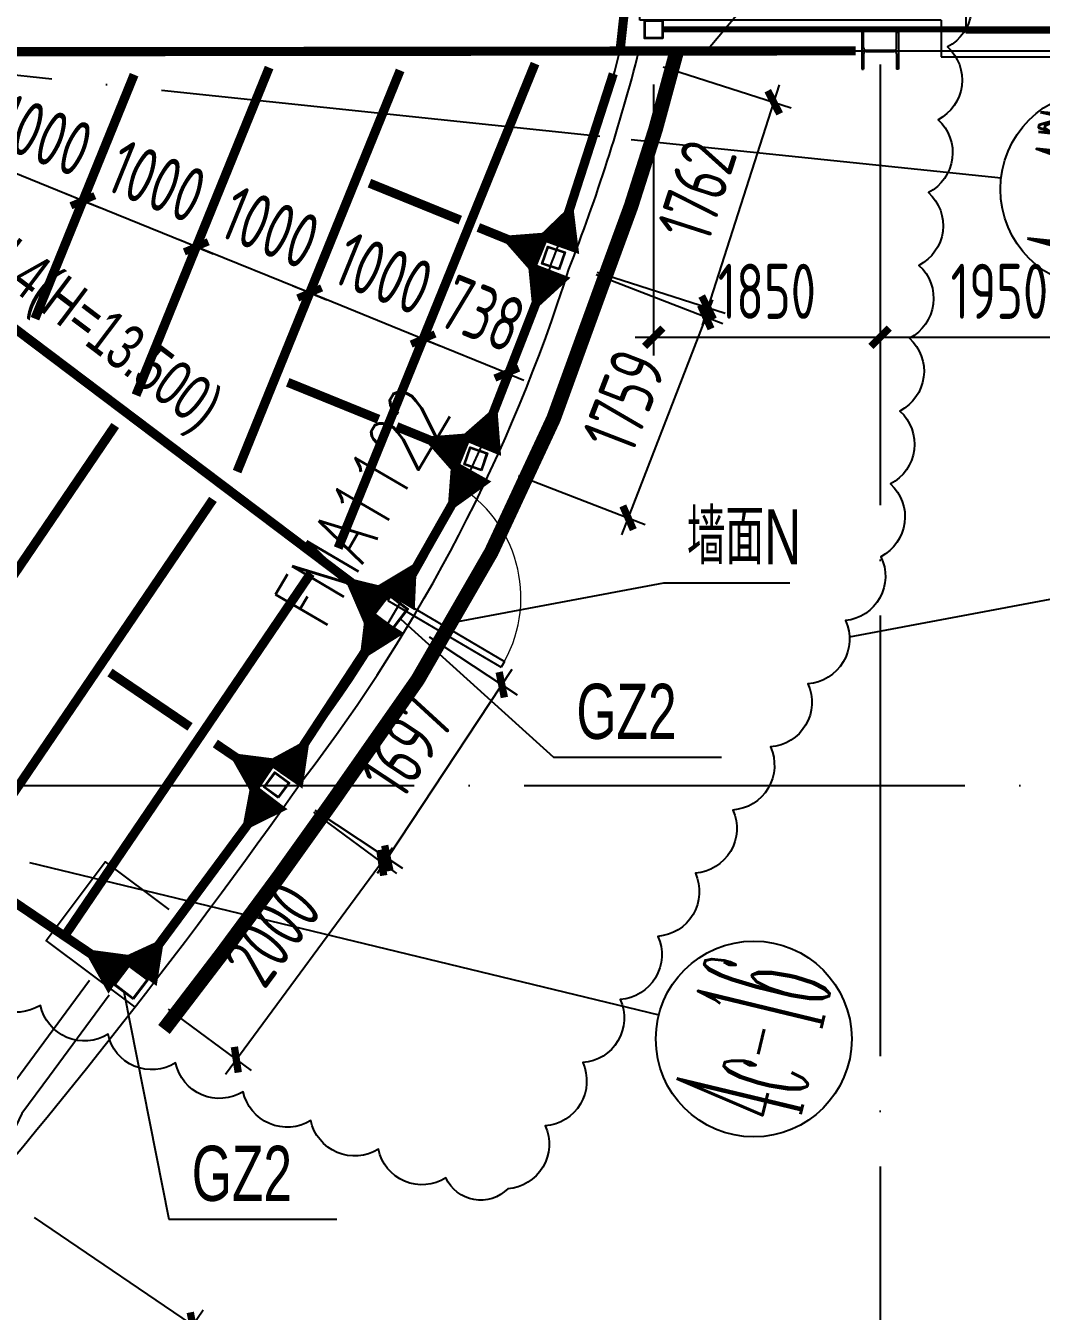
# Model space of a CAD drawing. Extents: x -803796 to -501762, y -1479216 to -846035.
# Drawn here: x -562547 to -554250, y -1372104 to -1361603 of the extents above; entities that cross this region are included whole.
import ezdxf
from ezdxf.enums import TextEntityAlignment as Align

# ---------------------------------------------------------------- set-up
doc = ezdxf.new("R2010")
doc.units = 0
doc.header["$LTSCALE"] = 1500
for name, pattern in [('5102-12$0$5102-12$0$5102-12$0$DASH', [0.35, 0.25, -0.1]), ('XREF-GRID-01区$0$ACAD_ISO04W100', [30, 24, -3, 0, -3]), ('XREF-GRID-04区$0$ACAD_ISO04W100', [30, 24, -3, 0, -3])]:
    doc.linetypes.add(name, pattern=pattern)
doc.layers.get('0').update_dxf_attribs({"linetype": 'CONTINUOUS'})
doc.layers.get('Defpoints').update_dxf_attribs({"linetype": 'CONTINUOUS'})
for name, color, linetype in [('AR-INT DECO', 140, 'CONTINUOUS'), ('DIM', 3, 'CONTINUOUS'), ('L18', 6, 'CONTINUOUS'), ('P-WALL-ORIG', 6, 'CONTINUOUS'), ('STAIR', 2, 'CONTINUOUS'), ('STPM_RBEAM_SIG', 2, 'CONTINUOUS'), ('STPM_SBEAM_NUM', 7, 'CONTINUOUS'), ('STPM_SBEAM_THICK', 2, 'CONTINUOUS'), ('STXT_XG_THIN', 2, 'CONTINUOUS'), ('TEXT', 7, 'CONTINUOUS'), ('WALL', 2, 'CONTINUOUS'), ('WINDOW', 4, 'CONTINUOUS'), ('WINDOW_TEXT', 7, 'CONTINUOUS'), ('XREF-GRID-01区$0$A-DOTE', 14, 'XREF-GRID-01区$0$ACAD_ISO04W100'), ('XREF-GRID-04区$0$A-DOTE', 14, 'XREF-GRID-04区$0$ACAD_ISO04W100'), ('XREF-GRID-04区$0$AXIS', 3, 'CONTINUOUS')]:
    doc.layers.add(name, color=color, linetype=linetype)
doc.styles.add('_TCH_WINDOW', font='SIMPLEX', dxfattribs={"height": 3.5, "bigfont": 'GBCBIG'})
doc.styles.add('TSSD_Dimension', font='Tssdeng.shx', dxfattribs={"width": 0.7, "bigfont": 'hztxt.shx'})
doc.styles.add('TSSD_Label', font='tj03-romans1.shx', dxfattribs={"width": 0.7, "bigfont": 'hztxt.shx'})
doc.styles.add('XREF-GRID-04区$0$_TCH_AXIS', font='COMPLEX', dxfattribs={"bigfont": 'GBCBIG'})
doc.dimstyles.new('TSSD_150_150', dxfattribs={"dimtxt": 450, "dimasz": 150, "dimexe": 150, "dimexo": 375, "dimgap": 150, "dimtad": 1, "dimdec": 0, "dimzin": 0, "dimdsep": 46, "dimtxsty": 'TSSD_Dimension', "dimblk": 'ARCHTICK', "dimblk1": 'ARCHTICK', "dimblk2": 'ARCHTICK', "dimcen": 0, "dimdle": 150, "dimclrt": 7, "dimadec": 0, "dimazin": 0, "dimtfac": 1, "dimtdec": 0, "dimtix": 1, "dimtmove": 2, "dimatfit": 3, "dimfxl": 1, "dimtolj": 1, "dimtzin": 0, "dimarcsym": 0})

# ---------------------------------------------------------------- blocks, each defined once
blk = doc.blocks.new('_ArchTick')
at = {"color": 0, "linetype": 'ByBlock', "const_width": 0.4}
blk.add_lwpolyline([(-0.5, -0.5), (0.5, 0.5)], dxfattribs=at)
blk = doc.blocks.new('*D313')
at = {"layer": 'Defpoints', "color": 0, "transparency": 16777216}
for p in [(-558934.931527094, -1363263.559455708), (-558250.9203985626, -1363541.600477845), (-559300.4226005776, -1364162.707213551)]:
    blk.add_point(p, dxfattribs=at)
at = {"layer": 'DIM', "color": 0, "lineweight": -2, "transparency": 16777216}
for p, q in [((-559076.1433207955, -1363610.955813375), (-559356.9073180582, -1364301.665756617)), ((-558392.1321922641, -1363888.996835511), (-558672.8961895268, -1364579.706778753)), ((-559300.4226005776, -1364162.707213551), (-559439.3811436439, -1364106.22249607)), ((-558616.411472046, -1364440.748235687), (-559300.4226005776, -1364162.707213551)), ((-558616.411472046, -1364440.748235687), (-558477.4529289796, -1364497.232953167))]:
    blk.add_line(p, q, dxfattribs=at)
at = {"layer": 'DIM', "color": 0, "lineweight": -2, "transparency": 16777216, "xscale": 150, "yscale": 150, "zscale": 150}
for p, rotation in [((-559300.4226005776, -1364162.707213551), 337.8789409432479), ((-558616.411472046, -1364440.748235687), 157.8789409432479)]:
    blk.add_blockref('_ArchTick', p, dxfattribs=dict(at, rotation=rotation))
at = {"layer": 'DIM', "color": 7, "transparency": 16777216, "insert": (-558817.2052426103, -1363954.331366953), "char_height": 450, "attachment_point": 5, "rotation": 337.8789409432479, "style": 'TSSD_Dimension'}
blk.add_mtext('\\A1;738', dxfattribs=at)
blk = doc.blocks.new('*D314')
at = {"layer": 'Defpoints', "color": 0, "transparency": 16777216}
for p in [(-559861.3218142035, -1362886.994672504), (-558934.9315270941, -1363263.559455709), (-560226.8128876875, -1363786.142430347)]:
    blk.add_point(p, dxfattribs=at)
at = {"layer": 'DIM', "color": 0, "lineweight": -2, "transparency": 16777216}
for p, q in [((-560002.5336079053, -1363234.39103017), (-560283.2976051682, -1363925.100973413)), ((-559076.1433207957, -1363610.955813375), (-559356.9073180585, -1364301.665756618)), ((-560226.8128876875, -1363786.142430347), (-560365.7714307539, -1363729.657712866)), ((-559300.4226005779, -1364162.707213551), (-560226.8128876875, -1363786.142430347)), ((-559300.4226005779, -1364162.707213551), (-559161.4640575115, -1364219.191931032))]:
    blk.add_line(p, q, dxfattribs=at)
at = {"layer": 'DIM', "color": 0, "lineweight": -2, "transparency": 16777216, "xscale": 150, "yscale": 150, "zscale": 150}
for p, rotation in [((-560226.8128876875, -1363786.142430347), 337.8789409432356), ((-559300.4226005779, -1364162.707213551), 157.8789409432354)]:
    blk.add_blockref('_ArchTick', p, dxfattribs=dict(at, rotation=rotation))
at = {"layer": 'DIM', "color": 7, "transparency": 16777216, "insert": (-559622.4059504311, -1363627.028464283), "char_height": 450, "attachment_point": 5, "rotation": 337.8789409432355, "style": 'TSSD_Dimension'}
blk.add_mtext('\\A1;1000', dxfattribs=at)
blk = doc.blocks.new('*D315')
at = {"layer": 'Defpoints', "color": 0, "transparency": 16777216}
for p in [(-560787.7121013127, -1362510.4298893), (-559861.3218142035, -1362886.994672504), (-561153.2031747968, -1363409.577647143)]:
    blk.add_point(p, dxfattribs=at)
at = {"layer": 'DIM', "color": 0, "lineweight": -2, "transparency": 16777216}
for p, q in [((-560928.9238950142, -1362857.826246965), (-561209.6878922773, -1363548.536190209)), ((-560002.5336079053, -1363234.39103017), (-560283.2976051683, -1363925.100973413)), ((-561153.2031747968, -1363409.577647143), (-561292.1617178632, -1363353.092929662)), ((-560226.8128876877, -1363786.142430347), (-561153.2031747968, -1363409.577647143)), ((-560226.8128876877, -1363786.142430347), (-560087.8543446214, -1363842.627147828))]:
    blk.add_line(p, q, dxfattribs=at)
at = {"layer": 'DIM', "color": 0, "lineweight": -2, "transparency": 16777216, "xscale": 150, "yscale": 150, "zscale": 150}
for p, rotation in [((-561153.2031747968, -1363409.577647143), 337.8789409432356), ((-560226.8128876877, -1363786.142430347), 157.8789409432354)]:
    blk.add_blockref('_ArchTick', p, dxfattribs=dict(at, rotation=rotation))
at = {"layer": 'DIM', "color": 7, "transparency": 16777216, "insert": (-560548.7962375407, -1363250.463681079), "char_height": 450, "attachment_point": 5, "rotation": 337.8789409432355, "style": 'TSSD_Dimension'}
blk.add_mtext('\\A1;1000', dxfattribs=at)
blk = doc.blocks.new('*D316')
at = {"layer": 'Defpoints', "color": 0, "transparency": 16777216}
for p in [(-561714.102388422, -1362133.865106096), (-560787.7121013127, -1362510.4298893), (-562079.5934619061, -1363033.012863939)]:
    blk.add_point(p, dxfattribs=at)
at = {"layer": 'DIM', "color": 0, "lineweight": -2, "transparency": 16777216}
for p, q in [((-561855.3141821236, -1362481.261463762), (-562136.0781793868, -1363171.971407005)), ((-560928.9238950142, -1362857.826246965), (-561209.6878922775, -1363548.536190209)), ((-562079.5934619061, -1363033.012863939), (-562218.5520049725, -1362976.528146458)), ((-561153.2031747968, -1363409.577647143), (-562079.5934619061, -1363033.012863939)), ((-561153.2031747968, -1363409.577647143), (-561014.2446317304, -1363466.062364624))]:
    blk.add_line(p, q, dxfattribs=at)
at = {"layer": 'DIM', "color": 0, "lineweight": -2, "transparency": 16777216, "xscale": 150, "yscale": 150, "zscale": 150}
for p, rotation in [((-562079.5934619061, -1363033.012863939), 337.8789409432356), ((-561153.2031747968, -1363409.577647143), 157.8789409432354)]:
    blk.add_blockref('_ArchTick', p, dxfattribs=dict(at, rotation=rotation))
at = {"layer": 'DIM', "color": 7, "transparency": 16777216, "insert": (-561475.18652465, -1362873.898897875), "char_height": 450, "attachment_point": 5, "rotation": 337.8789409432355, "style": 'TSSD_Dimension'}
blk.add_mtext('\\A1;1000', dxfattribs=at)
blk = doc.blocks.new('*D317')
at = {"layer": 'Defpoints', "color": 0, "transparency": 16777216}
for p in [(-562640.4926755313, -1361757.300322891), (-561714.102388422, -1362133.865106096), (-563005.9837490158, -1362656.448080735)]:
    blk.add_point(p, dxfattribs=at)
at = {"layer": 'DIM', "color": 0, "lineweight": -2, "transparency": 16777216}
for p, q in [((-562781.7044692329, -1362104.696680557), (-563062.4684664963, -1362795.406623801)), ((-561855.3141821236, -1362481.261463762), (-562136.0781793868, -1363171.971407005)), ((-563005.9837490158, -1362656.448080735), (-563144.9422920821, -1362599.963363254)), ((-562079.5934619062, -1363033.012863939), (-563005.9837490158, -1362656.448080735)), ((-562079.5934619062, -1363033.012863939), (-561940.6349188398, -1363089.49758142))]:
    blk.add_line(p, q, dxfattribs=at)
at = {"layer": 'DIM', "color": 0, "lineweight": -2, "transparency": 16777216, "xscale": 150, "yscale": 150, "zscale": 150}
for p, rotation in [((-563005.9837490158, -1362656.448080735), 337.8789409432356), ((-562079.5934619062, -1363033.012863939), 157.8789409432354)]:
    blk.add_blockref('_ArchTick', p, dxfattribs=dict(at, rotation=rotation))
at = {"layer": 'DIM', "color": 7, "transparency": 16777216, "insert": (-562401.5768117593, -1362497.334114671), "char_height": 450, "attachment_point": 5, "rotation": 337.8789409432355, "style": 'TSSD_Dimension'}
blk.add_mtext('\\A1;1000', dxfattribs=at)
blk = doc.blocks.new('*D327')
at = {"layer": 'Defpoints', "color": 0, "transparency": 16777216}
for p in [(-562787.7511589971, -1371126.74650332), (-561182.2574738055, -1372216.764133701), (-565963.9283669298, -1375804.957486571)]:
    blk.add_point(p, dxfattribs=at)
at = {"layer": 'DIM', "color": 0, "lineweight": -2, "transparency": 16777216}
for p, q in [((-562477.4994239797, -1371337.385675647), (-561058.1567797986, -1372301.019802632)), ((-564442.6903506692, -1377019.075810959), (-561098.0018048746, -1372092.663439694)), ((-565653.6766319125, -1376015.596658898), (-564234.3339877314, -1376979.230785883))]:
    blk.add_line(p, q, dxfattribs=at)
at = {"layer": 'DIM', "color": 0, "lineweight": -2, "transparency": 16777216, "xscale": 150, "yscale": 150, "zscale": 150}
for p, rotation in [((-561182.2574738055, -1372216.764133701), 55.82624537779605), ((-564358.4346817383, -1376894.975116952), 235.8262453777961)]:
    blk.add_blockref('_ArchTick', p, dxfattribs=dict(at, rotation=rotation))
at = {"layer": 'DIM', "color": 7, "transparency": 16777216, "insert": (-563080.5978127895, -1374345.230452999), "char_height": 450, "attachment_point": 5, "rotation": 55.82624537779606, "style": 'TSSD_Dimension'}
blk.add_mtext('\\A1;5655', dxfattribs=at)
blk = doc.blocks.new('*D396')
at = {"layer": 'Defpoints', "color": 0, "transparency": 16777216}
for p in [(-557695.2045439229, -1361823.565046297, -3.102453450000017), (-558234.9958371271, -1363500.778675724, -3.102453450000017), (-556975.9227926664, -1363905.996386207)]:
    blk.add_point(p, dxfattribs=at)
at = {"layer": 'DIM', "color": 0, "lineweight": -2, "transparency": 16777216}
for p, q in [((-557338.2364499064, -1361938.450989101), (-556293.3442618557, -1362274.737133902)), ((-556390.1771223404, -1362085.995519174), (-557021.8771697885, -1364048.783623814)), ((-557878.0277431104, -1363615.664618528), (-556833.1355550598, -1363951.950763329))]:
    blk.add_line(p, q, dxfattribs=at)
at = {"layer": 'DIM', "color": 0, "lineweight": -2, "transparency": 16777216, "xscale": 150, "yscale": 150, "zscale": 150}
for p, rotation in [((-556436.1314994624, -1362228.78275678), 72.15984519007695), ((-556975.9227926664, -1363905.996386207), 252.1598451900769)]:
    blk.add_blockref('_ArchTick', p, dxfattribs=dict(at, rotation=rotation))
at = {"layer": 'DIM', "color": 7, "transparency": 16777216, "insert": (-557062.995240081, -1362952.503628689), "char_height": 450, "attachment_point": 5, "rotation": 72.15984519007694, "style": 'TSSD_Dimension'}
blk.add_mtext('\\A1;1762', dxfattribs=at)
blk = doc.blocks.new('*D397')
at = {"layer": 'Defpoints', "color": 0, "transparency": 16777216}
for p in [(-558234.9958371271, -1363500.778675724, -3.102453450000017), (-558869.8706032071, -1365141.06114104, -3.102453450000017), (-557625.8443395422, -1365622.564113755)]:
    blk.add_point(p, dxfattribs=at)
at = {"layer": 'DIM', "color": 0, "lineweight": -2, "transparency": 16777216}
for p, q in [((-557885.2775404197, -1363636.137875441), (-556851.0822547791, -1364036.425328325)), ((-556936.8258935751, -1363842.394329755), (-557679.988019429, -1365762.451432438)), ((-558520.1523064998, -1365276.420340758), (-557485.9570208594, -1365676.707793642))]:
    blk.add_line(p, q, dxfattribs=at)
at = {"layer": 'DIM', "color": 0, "lineweight": -2, "transparency": 16777216, "xscale": 150, "yscale": 150, "zscale": 150}
for p, rotation in [((-556990.9695734621, -1363982.281648438), 68.84096649905739), ((-557625.8443395422, -1365622.564113755), 248.8409664990574)]:
    blk.add_blockref('_ArchTick', p, dxfattribs=dict(at, rotation=rotation))
at = {"layer": 'DIM', "color": 7, "transparency": 16777216, "insert": (-557658.1252532095, -1364667.06368138), "char_height": 450, "attachment_point": 5, "rotation": 68.84096649905742, "style": 'TSSD_Dimension'}
blk.add_mtext('\\A1;1759', dxfattribs=at)
blk = doc.blocks.new('*D398')
at = {"layer": 'Defpoints', "color": 0, "transparency": 16777216}
for p in [(-559562.8152145799, -1366388.839301954, -3.102453450000017), (-560497.7671513645, -1367805.208175505, -3.10245345003932), (-559592.6212633371, -1368402.699349511)]:
    blk.add_point(p, dxfattribs=at)
at = {"layer": 'DIM', "color": 0, "lineweight": -2, "transparency": 16777216}
for p, q in [((-559249.8517712542, -1366595.427983013), (-558532.4839492223, -1367068.965948383)), ((-558575.0338541289, -1366861.145098629), (-559675.2567357608, -1368527.884726842)), ((-560184.8037080389, -1368011.796856565), (-559467.4358860068, -1368485.334821935))]:
    blk.add_line(p, q, dxfattribs=at)
at = {"layer": 'DIM', "color": 0, "lineweight": -2, "transparency": 16777216, "xscale": 150, "yscale": 150, "zscale": 150}
for p, rotation in [((-558657.6693265525, -1366986.330475959), 56.5710051173532), ((-559592.6212633371, -1368402.699349511), 236.5710051173532)]:
    blk.add_blockref('_ArchTick', p, dxfattribs=dict(at, rotation=rotation))
at = {"layer": 'DIM', "color": 7, "transparency": 16777216, "insert": (-559438.1087382704, -1367487.926231676), "char_height": 450, "attachment_point": 5, "rotation": 56.571005117353174, "style": 'TSSD_Dimension'}
blk.add_mtext('\\A1;1697', dxfattribs=at)
blk = doc.blocks.new('*D399')
at = {"layer": 'Defpoints', "color": 0, "transparency": 16777216}
for p in [(-560497.7671513648, -1367805.208175506, -3.10245345003932), (-561685.787713192, -1369414.123072158, -3.102453450000017), (-560826.1466414328, -1370048.880865231)]:
    blk.add_point(p, dxfattribs=at)
at = {"layer": 'DIM', "color": 0, "lineweight": -2, "transparency": 16777216}
for p, q in [((-560196.0956082422, -1368027.962030849), (-559517.4574623564, -1368529.067510716)), ((-559549.0245374683, -1368319.29735133), (-560915.2481835699, -1370169.54948248)), ((-561384.1161700693, -1369636.876927501), (-560705.4780241838, -1370137.982407368))]:
    blk.add_line(p, q, dxfattribs=at)
at = {"layer": 'DIM', "color": 0, "lineweight": -2, "transparency": 16777216, "xscale": 150, "yscale": 150, "zscale": 150}
for p, rotation in [((-559638.1260796054, -1368439.965968579), 53.55789061389514), ((-560826.1466414328, -1370048.880865231), 233.5578906138951)]:
    blk.add_blockref('_ArchTick', p, dxfattribs=dict(at, rotation=rotation))
at = {"layer": 'DIM', "color": 7, "transparency": 16777216, "insert": (-560533.8079036417, -1369021.669561562), "char_height": 450, "attachment_point": 5, "rotation": 53.55789061389512, "style": 'TSSD_Dimension'}
blk.add_mtext('\\A1;2000', dxfattribs=at)
blk = doc.blocks.new('$DorLib2D$00000001')
for p, q in [((0.45, 0.975), (0.5000000000000002, 0.975)), ((0.45, 0), (0.45, 0.975)), ((0.5, 0), (0.5, 0.975)), ((0.5, 0), (0.45, 0))]:
    blk.add_line(p, q)
at = {"lineweight": 13}
blk.add_arc((0.475, 0), 0.975, 91.46928358135379, 180, dxfattribs=at)
blk = doc.blocks.new('A$C465F61EA')
at = {"layer": 'WINDOW'}
ref = blk.add_blockref('$DorLib2D$00000001', (-4190.524163949871, 741.2315874488268), dxfattribs=dict(at, xscale=1100, yscale=1100, zscale=1100, rotation=239.5626107400889))
ref.add_attrib('A', 'FMA1122', (-4994.359306389, 17.45283549747546), dxfattribs={"layer": 'WINDOW_TEXT', "height": 490.875, "rotation": 59.56261073998184, "style": '_TCH_WINDOW', "width": 0.7058823529411767})
blk = doc.blocks.new('后补墙体线')
at = {"layer": 'WALL'}
for p, q in [((-548502.2404754832, -1428790.649674704, -3.102453450000017), (-553370.4223761485, -1434368.774550279, -3.102453450000017)), ((-548302.2404754983, -1428789.608011951, -3.102453450000017), (-553302.2405596897, -1434518.774550219, -3.102453450000017)), ((-556552.2418437824, -1434368.774552484, -3.102453450000017), (-559215.0906415209, -1434368.774554332, -3.102453450000017)), ((-559215.0906414167, -1434518.774554332, -3.102453450000017), (-559215.0906415209, -1434368.774554332, -3.102453450000017)), ((-556552.2418437824, -1434368.774552484, -3.102453450000017), (-556552.2418437824, -1434618.774462928, -3.102453450000017)), ((-555802.2418437824, -1434618.774462928, -3.102453450000017), (-555802.2418437824, -1434368.774551948, -3.102453450000017)), ((-553370.4223761485, -1434368.774550279, -3.102453450000017), (-555802.2418437824, -1434368.774551948, -3.102453450000017)), ((-556752.2418437824, -1434518.774552634, -3.102453450000017), (-559215.0906414167, -1434518.774554332, -3.102453450000017)), ((-556752.2418437824, -1434518.774552634, -3.102453450000017), (-556752.2418437824, -1434818.774462928, -3.102453450000017)), ((-555602.2418437824, -1434818.774462928, -3.102453450000017), (-555602.2418437824, -1434518.774551799, -3.102453450000017)), ((-553302.2382637933, -1434518.774485608, -3.102453450000017), (-555602.239547886, -1434518.774487187, -3.102453450000017)), ((-556552.2418437824, -1434618.774462928, -3.102453450000017), (-555802.2418437824, -1434618.774462928, -3.102453450000017)), ((-556752.2418437824, -1434818.774462928, -3.102453450000017), (-555602.2418437824, -1434818.774462928, -3.102453450000017))]:
    blk.add_line(p, q, dxfattribs=at)
blk = doc.blocks.new('*D525')
at = {"layer": 'Defpoints', "color": 0, "transparency": 16777216}
for p in [(-557416.898895511, -1361708.588658018, -3.102453450000017), (-555567.0487310297, -1361813.588562699), (-555567.0487310297, -1364147.780543978)]:
    blk.add_point(p, dxfattribs=at)
at = {"layer": 'DIM', "color": 0, "lineweight": -2, "transparency": 16777216}
for p, q in [((-557416.898895511, -1362083.588658018), (-557416.898895511, -1364297.780543978)), ((-555567.0487310297, -1362188.588562699), (-555567.0487310297, -1364297.780543978)), ((-557566.898895511, -1364147.780543978), (-555417.0487310297, -1364147.780543978))]:
    blk.add_line(p, q, dxfattribs=at)
at = {"layer": 'DIM', "color": 0, "lineweight": -2, "transparency": 16777216, "xscale": 150, "yscale": 150, "zscale": 150, "rotation": 180}
blk.add_blockref('_ArchTick', (-557416.898895511, -1364147.780543978), dxfattribs=at)
at = {"layer": 'DIM', "color": 0, "lineweight": -2, "transparency": 16777216, "xscale": 150, "yscale": 150, "zscale": 150}
blk.add_blockref('_ArchTick', (-555567.0487310297, -1364147.780543978), dxfattribs=at)
at = {"layer": 'DIM', "color": 7, "transparency": 16777216, "insert": (-556491.9738132703, -1363772.780543978), "char_height": 450, "attachment_point": 5, "style": 'TSSD_Dimension'}
blk.add_mtext('\\A1;1850', dxfattribs=at)
blk = doc.blocks.new('*D526')
at = {"layer": 'Defpoints', "color": 0, "transparency": 16777216}
for p in [(-555567.0487310297, -1361813.588562699), (-553617.0488141035, -1361808.588562672, -3.102453449988388), (-553617.0488141035, -1364147.780543978)]:
    blk.add_point(p, dxfattribs=at)
at = {"layer": 'DIM', "color": 0, "lineweight": -2, "transparency": 16777216}
for p, q in [((-553617.0488141035, -1362183.588562672), (-553617.0488141035, -1364297.780543978)), ((-555567.0487310297, -1362188.588562699), (-555567.0487310297, -1364297.780543978)), ((-555717.0487310297, -1364147.780543978), (-553467.0488141035, -1364147.780543978))]:
    blk.add_line(p, q, dxfattribs=at)
at = {"layer": 'DIM', "color": 0, "lineweight": -2, "transparency": 16777216, "xscale": 150, "yscale": 150, "zscale": 150, "rotation": 180}
blk.add_blockref('_ArchTick', (-555567.0487310297, -1364147.780543978), dxfattribs=at)
at = {"layer": 'DIM', "color": 0, "lineweight": -2, "transparency": 16777216, "xscale": 150, "yscale": 150, "zscale": 150}
blk.add_blockref('_ArchTick', (-553617.0488141035, -1364147.780543978), dxfattribs=at)
at = {"layer": 'DIM', "color": 7, "transparency": 16777216, "insert": (-554592.0487725665, -1363772.780543978), "char_height": 450, "attachment_point": 5, "style": 'TSSD_Dimension'}
blk.add_mtext('\\A1;1950', dxfattribs=at)

msp = doc.modelspace()

# ---------------------------------------------------------------- linework, layer by layer
for p, q in [((-559483.3518875341, -1366449.543899232, 0.1234821796708401), (-558235.5055821342, -1367578.599122217, -10.47051204237212)), ((-558235.5055821342, -1367578.599122217, -10.47051204237212), (-556862.232039822, -1367578.599122217, -10.47051204237212)), ((-561746.2513117432, -1369493.865016114, -10.59399422204297), (-561377.6573581139, -1371351.921143591, -21.18798844408593)), ((-561377.6573581139, -1371351.921143591, -21.18798844408593), (-560004.3838158017, -1371351.921143591, -21.18798844408593))]:
    msp.add_line(p, q)
msp.add_lwpolyline([(-554937.8469459838, -1361181.268991608, -0.52056705), (-555015.7296225467, -1361776.192758734, -0.52056705), (-555093.6122991097, -1362371.11652586, -0.52056705), (-555171.4949756728, -1362966.040292985, -0.52056705), (-555249.3776522358, -1363560.964060112, -0.52056705), (-555327.2603287989, -1364155.887827238, -0.52056705), (-555405.1430053619, -1364750.811594364, -0.52056705), (-555483.0256819249, -1365345.735361489, -0.52056705), (-555560.9083584879, -1365940.659128616, -0.52056705), (-555849.5094328789, -1366462.629946504, -0.52056705), (-556156.1457923544, -1366978.356756984, -0.52056705), (-556462.7821518297, -1367494.083567464, -0.52056705), (-556769.418511305, -1368009.810377944, -0.52056705), (-557076.0548707803, -1368525.537188424, -0.52056705), (-557382.6912302558, -1369041.263998904, -0.52056705), (-557689.327589731, -1369556.990809383, -0.52056705), (-557995.9639492063, -1370072.717619863, -0.52056705), (-558302.6003086816, -1370588.444430343, -0.52056705), (-558609.2366681569, -1371104.171240823, -0.52056705), (-559113.7384209188, -1371014.763245764, -0.52056705), (-559665.8268980248, -1370779.820032526, -0.52056705), (-560217.9153751306, -1370544.876819287, -0.52056705), (-560770.0038522366, -1370309.933606049, -0.52056705), (-561322.0923293425, -1370074.99039281, -0.52056705), (-561874.1808064485, -1369840.047179572, -0.52056705), (-562426.2692835544, -1369605.103966333, -0.52056705), (-562978.3577606604, -1369370.160753095, -0.52056705)], format="xyb")
at = {"elevation": -3.102453450000017}
for points in [[(-557341.898895511, -1361708.588658017), (-557491.898895511, -1361708.588658018), (-557491.8988955125, -1361558.588658017), (-557341.8988955125, -1361558.588658017)], [(-557346.8988955106, -1361703.588658017), (-557486.898895511, -1361703.588658019), (-557486.8988955125, -1361563.588658019), (-557346.8988955125, -1361563.588658015)], [(-558187.8847075264, -1363595.807836853), (-558330.0249982743, -1363547.889805318), (-558282.1069667403, -1363405.749514571), (-558139.9666759925, -1363453.667546104)], [(-558191.0254495, -1363589.472559443), (-558323.6897208649, -1363544.749063345), (-558278.9662247666, -1363412.084791979), (-558146.3019534018, -1363456.808288078)], [(-558822.7594735997, -1365236.09030218), (-558964.8997643476, -1365188.172270647), (-558916.9817328136, -1365046.031979899), (-558774.8414420659, -1365093.950011432)], [(-558825.9002155733, -1365229.75502477), (-558958.5644869382, -1365185.031528673), (-558913.8409908399, -1365052.367257308), (-558781.176719475, -1365097.090753406)]]:
    msp.add_lwpolyline(points, close=True, dxfattribs=at)
at = {"extrusion": (-0.0462725608887963, -0.0589302068291097, 0.9971890898078816)}
for points, elevation in [([(403848.32637869, -1416359.118047022), (403648.3548965366, -1416362.495372233), (403644.9775713286, -1416162.52389008), (403844.9490534804, -1416159.146564869)], 106414.0048450905), ([(403841.5480851113, -1416352.564908457), (403654.9080351018, -1416355.717078652), (403651.7558649073, -1416169.077028644), (403838.3959149164, -1416165.924858448)], 106414.0048450907), ([(404046.927677045, -1420039.4930103), (403846.9561948918, -1420042.870335511), (403843.5788696837, -1419842.898853358), (404043.5503518354, -1419839.521528147)], 106687.4301190164), ([(404040.1493834663, -1420032.939871736), (403853.5093334568, -1420036.092041931), (403850.3571632623, -1419849.451991923), (404036.9972132714, -1419846.299821727)], 106687.4301190166)]:
    msp.add_lwpolyline(points, close=True, dxfattribs=dict(at, elevation=elevation))
at = {"extrusion": (-0.0166961802351126, -0.0321110266741043, 0.9993448451518082)}
for points, elevation in [([(133764.1525716332, -1471253.30867688), (133615.9353242964, -1471230.251192372), (133638.9928088056, -1471082.033945035), (133787.2100561427, -1471105.091429543)], 53276.70084557723), ([(133759.9805795396, -1471247.599519152), (133621.6444820249, -1471226.079200277), (133643.1648008992, -1471087.743102764), (133781.5008984141, -1471109.263421639)], 53276.70084557717)]:
    msp.add_lwpolyline(points, close=True, dxfattribs=dict(at, elevation=elevation))
at = {"color": 30, "elevation": -3.102453450000017}
msp.add_lwpolyline([(-561653.8808045746, -1369617.811811163), (-562379.2170257303, -1369074.568765704), (-561898.7385848722, -1368433.035625885), (-561377.6960667558, -1368823.272203213)], dxfattribs=at)
at = {"layer": 'AR-INT DECO', "linetype": '5102-12$0$5102-12$0$5102-12$0$DASH', "const_width": 120, "elevation": -3.102453450000017}
for points in [[(-557830.0220664103, -1363700.883838145, 0.0323492636397225), (-557227.2154672106, -1361808.588557564, 0.0323492636397225)], [(-560034.1103004405, -1367931.402982583, 0.0873899723079972), (-557823.2651616774, -1363681.734888408)], [(-561417.0358513693, -1369801.943470966, 0.0121096411599661), (-560026.7167958083, -1367921.330869416)]]:
    msp.add_lwpolyline(points, format="xyb", dxfattribs=at)
at = {"layer": 'L18', "const_width": 50, "elevation": -3.102453450000017}
msp.add_lwpolyline([(-557341.8988955118, -1361633.588658017), (-553692.0488857839, -1361633.588590711)], dxfattribs=at)
at = {"layer": 'P-WALL-ORIG', "color": 4}
for centre, radius, start, end in [((-572137.2591844036, -1358101.030753773, -3.102453450000017), 14914.09413265329, 338.6051039530578, 345.597341860186), ((-572137.2591844029, -1358101.030753768, -3.102453450000017), 15064.09413265463, 338.6246234988895, 345.7444687875037), ((-570993.0391569431, -1359530.216968431, -3.102453450000017), 13358.62223852457, 322.5126185730102, 342.5253249416078), ((-570993.0391569439, -1359530.216968433, -3.102453450000017), 13508.62223852424, 322.5259919111826, 342.5035451698641), ((-599540.8800675599, -1340163.115965639, -3.102453450000017), 47989.62200836644, 318.6182193358649, 324.9124294869258)]:
    msp.add_arc(centre, radius, start, end, dxfattribs=at)
at = {"layer": 'STAIR', "color": 6, "elevation": -3.102453450000017}
for points in [[(-562025.6699642092, -1369401.827664233), (-562512.9404388292, -1370063.635875749), (-562749.2397310515, -1370384.576339237), (-562979.3055751622, -1370862.743709878), (-563073.5186224561, -1371058.555501407), (-563734.3729387494, -1371439.878436796), (-564097.1028022487, -1372083.605095877), (-565000.2211659392, -1373058.588562683), (-565497.7149083606, -1373877.975640294), (-566608.1080901064, -1375106.234580477), (-567542.0858995522, -1376486.135247175), (-568295.6173558382, -1377599.436386015), (-568933.7815355976, -1378772.472195957), (-570124.8886380419, -1380029.849564162), (-571190.2465965142, -1381671.362886984), (-571311.2063955199, -1382080.875497007), (-571631.1184041994, -1382831.62382517), (-571964.9413024513, -1383109.679364066), (-571992.7407733016, -1383281.270176279)], [(-561864.6149148815, -1369520.407894819), (-562351.8853895015, -1370182.216106335), (-562577.1122566038, -1370488.118059905), (-562799.0812510218, -1370949.456990224), (-562920.0704649207, -1371200.920194202), (-563587.0035923617, -1371585.750695561), (-563934.4018430463, -1372202.268765305), (-564839.7569773886, -1373179.66699245), (-565336.6161712799, -1373998.008949647), (-566450.3417553077, -1375229.954019178), (-567376.4579434168, -1376598.239574238), (-568124.5610496897, -1377703.520625527), (-568770.597159336, -1378891.026153364), (-569967.0958773047, -1380154.095113302), (-571006.6677271271, -1381755.87696319), (-571122.6774336365, -1382148.630903682), (-571466.0420814368, -1382954.41633309), (-571779.475789764, -1383215.488833309), (-571795.3149411471, -1383313.255185239)]]:
    msp.add_lwpolyline(points, dxfattribs=at)
at = {"layer": 'STPM_RBEAM_SIG'}
for points, elevation in [([(-558201.6563617665, -1363406.499943325, 375, 0, 0), (-558076.6333291646, -1363052.954696831, 375, 0, 0)], -6.204906900000035), ([(-558327.6348658379, -1363463.122197404, 375, 0, 0), (-558675.0312235036, -1363321.910403702, 375, 0, 0)], -6.204906900000035), ([(-558270.8420207473, -1363594.133113862, 375, 0, 0), (-558405.2652093222, -1363944.212256875, 375, 0, 0)], -6.204906900000035), ([(-558836.5311278465, -1365046.782408642, 375, 0, 0), (-558695.5622637994, -1364700.569695745, 375, 0, 0)], -6.204906900000035), ([(-558962.5096319178, -1365103.404662719, 375, 0, 0), (-559309.9059895838, -1364962.192869019, 375, 0, 0)], -6.204906900000035), ([(-558905.7167868272, -1365234.415579178, 375, 0, 0), (-559102.4242506316, -1365584.494722192, 375, 0, 0)], -6.204906900000035), ([(-559529.7267111916, -1366283.186173808, 375, 0, 0), (-559350.4876460873, -1365983.113511782, 375, 0, 0)], -6.204906900000035), ([(-559660.7127386513, -1366347.305840163, 375, 0, 0), (-559948.8462889967, -1366103.395629828, 375, 0, 0)], -6.204906900000035), ([(-559611.537183074, -1366465.289659465, 375, 0, 0), (-559822.2447564233, -1366797.839610513, 375, 0, 0)], -6.204906900000035), ([(-560439.1963018439, -1367727.604784104, 375, 0, 0), (-560224.5840525278, -1367420.087983842, 375, 0, 0)], -6.204906900000035), ([(-560580.8030670035, -1367749.485319208, 375, 0, 0), (-560892.1877506515, -1367540.524608093, 375, 0, 0)], -6.204906900000035), ([(-560556.5126374293, -1367889.5827983, 375, 0, 0), (-560783.3892573006, -1368188.166118925, 375, 0, 0)], -6.204906900000035), ([(-561626.1893247295, -1369334.61382684, 375, 0, 0), (-561414.4460926802, -1369055.398202229, 375, 0, 0)], 2.517237615255838), ([(-561765.6840803344, -1369353.978905132, 375, 0, 0), (-562075.9358153517, -1369143.339732804, 375, 0, 0)], -3.228978339007881)]:
    msp.add_lwpolyline(points, format="xyseb", dxfattribs=dict(at, elevation=elevation))
at = {"layer": 'STPM_SBEAM_THICK', "const_width": 75}
for points, elevation in [([(-557691.3525276885, -1361808.588529872), (-557066.89112868, -1356068.58852989)], -3.102453450000017), ([(-564417.0487611309, -1361818.011096635), (-555767.0487460853, -1361808.588562698)], -3.102453450000017), ([(-559649.8351225733, -1366330.095226548), (-565417.0486880718, -1361977.599649587)], -6.211233144401898), ([(-562471.2328581712, -1363996.488337302), (-561661.0647836559, -1362003.386834897)], -3.102453450000017), ([(-561645.600103488, -1364620.927599363), (-560558.0012742366, -1361945.316292547)], -3.102453450000017), ([(-560819.9673488048, -1365245.366861424), (-559487.9639558925, -1361968.493769122)], -3.102453450000017), ([(-559994.3345941216, -1365869.806123486), (-558385.8505414965, -1361912.760563773)], -3.102453450000017), ([(-558201.6563617665, -1363406.499943325), (-557746.4532022052, -1361995.975485369)], -3.102453450000017), ([(-558996.725358811, -1363191.146206359), (-559738.6262426184, -1362889.573802851)], -6.204906900000035), ([(-558327.6348658379, -1363463.122197404), (-558849.1485767835, -1363251.134118261)], -6.204906900000035), ([(-558836.5311278465, -1365046.782408642), (-558270.8420207473, -1363594.133113862)], -3.102453450000017), ([(-559664.3576989936, -1364817.802446566), (-560406.2585828014, -1364516.230043058)], -3.102453450000017), ([(-561815.5400347025, -1364868.539244763), (-563886.3395782147, -1367918.632654026)], -3.102453450000017), ([(-558962.5096319178, -1365103.404662719), (-559516.7809169661, -1364877.790358468)], -3.102453450000017), ([(-561765.4713414017, -1369353.698317197), (-567934.0769443753, -1365177.87840003)], -3.197347116445598), ([(-559503.4127764407, -1366284.865558319), (-558905.7167868272, -1365234.415579178)], -3.102453450000017), ([(-561016.9226201936, -1365472.546372819), (-563058.4129285561, -1368479.470029008)], -3.102453450000017), ([(-560218.3052056847, -1366076.553500875), (-562230.4862788974, -1369040.307403988)], -3.102453450000017), ([(-560439.1963018439, -1367727.604784104), (-559611.537183074, -1366465.289659465)], -3.102453450000017), ([(-561204.3168772099, -1367330.430317355), (-561858.3047513532, -1366886.418405343)], -6.204906900000035), ([(-560584.787059358, -1367746.4641001), (-560997.6136599121, -1367466.183786919)], -6.211233144423728), ([(-561626.1893247295, -1369334.61382684), (-560556.5126374293, -1367889.5827983)], -3.102453450000017)]:
    msp.add_lwpolyline(points, dxfattribs=dict(at, elevation=elevation))
at = {"layer": 'STXT_XG_THIN'}
for p, q in [((-555717.0487460854, -1361658.588562699, -3.102453450000017), (-555717.0487460854, -1361958.588562699, -3.102453450000017)), ((-555717.0487460854, -1361658.588562699, -3.102453450000017), (-555702.0487460855, -1361658.588562699, -3.102453450000017)), ((-555702.0487460855, -1361783.588562698, -3.102453450000017), (-555702.0487460855, -1361658.588562699, -3.102453450000017)), ((-555417.0487460854, -1361658.588562699, -3.102453450000017), (-555432.0487460856, -1361658.588562699, -3.102453450000017)), ((-555432.0487460856, -1361783.588562698, -3.102453450000017), (-555432.0487460856, -1361658.588562699, -3.102453450000017)), ((-555417.0487460854, -1361658.588562699, -3.102453450000017), (-555417.0487460854, -1361958.588562699, -3.102453450000017)), ((-555702.0487460855, -1361833.588562699, -3.102453450000017), (-555702.0487460855, -1361958.588562699, -3.102453450000017)), ((-555682.0487460855, -1361803.588562699, -3.102453450000017), (-555452.0487460855, -1361803.588562699, -3.102453450000017)), ((-555682.0487460855, -1361813.588562699, -3.102453450000017), (-555452.0487460855, -1361813.588562699, -3.102453450000017)), ((-555432.0487460856, -1361833.588562699, -3.102453450000017), (-555432.0487460856, -1361958.588562699, -3.102453450000017)), ((-555717.0487460854, -1361958.588562699, -3.102453450000017), (-555702.0487460855, -1361958.588562699, -3.102453450000017)), ((-555417.0487460854, -1361958.588562699, -3.102453450000017), (-555432.0487460856, -1361958.588562699, -3.102453450000017))]:
    msp.add_line(p, q, dxfattribs=at)
for centre, start, end in [((-555682.0487460855, -1361783.588562698, -3.102453450000017), 180, 270), ((-555682.0487460855, -1361833.588562699, -3.102453450000017), 90, 180), ((-555452.0487460855, -1361783.588562698, -3.102453450000017), 270, 0), ((-555452.0487460855, -1361833.588562699, -3.102453450000017), 0, 90)]:
    msp.add_arc(centre, 20, start, end, dxfattribs=at)
at = {"layer": 'TEXT'}
for p, q in [((-556986.1722737191, -1361808.58856174, -3.102453450000017), (-556043.527579784, -1360684.878500804, -3.102453450000017)), ((-559059.0734259286, -1366477.051503472, -3.102453450000017), (-557332.9403778764, -1366153.145966995, -3.102453450000017)), ((-557332.9403778764, -1366153.145966995, -3.102453450000017), (-556305.3089391836, -1366153.145966995, -3.102453450000017)), ((-555817.6282478047, -1366594.490033806), (-554091.4951997525, -1366270.584497329))]:
    msp.add_line(p, q, dxfattribs=at)
at = {"layer": 'XREF-GRID-01区$0$A-DOTE', "ltscale": 0.1}
for p, q in [((-555567.0487460777, -1348419.60707945, -3.102453450000017), (-555567.0487460718, -1379308.588562669, -3.102453450000017)), ((-555567.0487310322, -1348419.60707945, -3.102453450000017), (-555567.0487310261, -1379308.588529891, -3.102453450000017)), ((-565977.6693347073, -1361808.588529888, -3.102453450000017), (-552550.1808555843, -1361808.588529862, -3.102453450000017)), ((-565977.669349599, -1361808.588562669, -3.102453450000017), (-551182.4768488389, -1361808.588562673, -3.102453450000017)), ((-567474.4675864847, -1367808.58852989, -3.102453450000017), (-552550.1808555843, -1367808.58852989, -3.102453450000017)), ((-567474.4676015304, -1367808.588562669, -3.102453450000017), (-552550.1808555843, -1367808.588562672, -3.102453450000017))]:
    msp.add_line(p, q, dxfattribs=at)
at = {"layer": 'XREF-GRID-04区$0$A-DOTE', "ltscale": 0.1}
msp.add_line((-565913.3322404397, -1361661.293732675, -3.102453450000017), (-557600.6039844437, -1362531.950180875, -3.102453450000017), dxfattribs=at)
at = {"layer": 'XREF-GRID-04区$0$AXIS'}
for p, q in [((-557600.6039844437, -1362531.950180875, -3.102453450000017), (-554578.3034965243, -1362845.541040719, -3.102453450000017)), ((-562516.6567780023, -1368438.596471954, -3.102453450000017), (-557374.2186113246, -1369681.707939137, -3.102453450000017))]:
    msp.add_line(p, q, dxfattribs=at)
for centre in [(-553783.6954880948, -1362938.267051041, -3.102453450000017), (-556599.0817871785, -1369879.604133863, -3.102453450000017)]:
    msp.add_circle(centre, 799.9999999999997, dxfattribs=at)

# ---------------------------------------------------------------- block references
for name, p in [('后补墙体线', (1685.191745586693, 72960.18589627113)), ('A$C465F61EA', (-555118.286197946, -1366566.316594192, -3.102453450000017))]:
    msp.add_blockref(name, p)

# ---------------------------------------------------------------- texts
at = {"layer": 'STPM_SBEAM_NUM', "style": 'TSSD_Label', "width": 0.7}
msp.add_text('GL4(H=13.500)', height=375, rotation=322.958274864969, dxfattribs=at).set_placement((-562165.11807959, -1364275.217182437, -6.211233144401898), align=Align.BOTTOM_CENTER)
at = {"layer": 'TEXT', "style": 'TSSD_Label', "width": 0.7}
for s, p in [('墙面N', (-557145.3089391837, -1366003.145966995, -3.102453450000017)), ('GZ2', (-558047.8741434416, -1367428.599122217, -10.47051204237212)), ('GZ2', (-561190.0259194212, -1371201.921143591, -21.18798844408593))]:
    msp.add_text(s, height=450, dxfattribs=at).set_placement(p)
at = {"layer": 'XREF-GRID-04区$0$AXIS', "color": 7, "style": 'XREF-GRID-04区$0$_TCH_AXIS'}
for s, rotation, width, p, p2 in [('4c-17', 84.07624507429954, 0.2578623644919414, (-553334.9279113259, -1363600.541669726, -3.102453450000017), (-553208.5177376117, -1362382.235978037, -3.102453450000017)), ('4c-16', 76.41026570622155, 0.2578623645132935, (-556242.670973549, -1370595.824309785, -3.102453450000017), (-555954.8713499105, -1369405.269956846, -3.102453450000017))]:
    msp.add_text(s, height=1049.999999999999, rotation=rotation, dxfattribs=dict(at, width=width)).set_placement(p, p2, align=Align.FIT)

# ---------------------------------------------------------------- dimensions: what is measured, and where the dimension line sits
at = {"layer": 'DIM'}
for base, p1, p2, picture, middle in [((-563005.9837490158, -1362656.448080735, -3.102453450000017), (-561714.102388422, -1362133.865106096, -3.102453450000017), (-562640.4926755313, -1361757.30032289, -3.102453450000017), '*D317', (-562401.5768117593, -1362497.334114671, -3.102453450000017)), ((-562079.5934619061, -1363033.012863939, -3.102453450000017), (-560787.7121013127, -1362510.4298893, -3.102453450000017), (-561714.102388422, -1362133.865106096, -3.102453450000017), '*D316', (-561475.18652465, -1362873.898897875, -3.102453450000017)), ((-561153.2031747968, -1363409.577647143, -3.102453450000017), (-559861.3218142034, -1362886.994672503, -3.102453450000017), (-560787.7121013127, -1362510.4298893, -3.102453450000017), '*D315', (-560548.7962375407, -1363250.463681079, -3.102453450000017)), ((-560226.8128876875, -1363786.142430347, -3.102453450000017), (-558934.9315270941, -1363263.559455709, -3.102453450000017), (-559861.3218142034, -1362886.994672503, -3.102453450000017), '*D314', (-559622.4059504311, -1363627.028464283, -3.102453450000017))]:
    dim = msp.add_linear_dim(base=base, p1=p1, p2=p2, angle=337.8789409432356, dimstyle='TSSD_150_150', dxfattribs=at)
    dim.commit()
    dim.dimension.update_dxf_attribs({"geometry": picture, "text_midpoint": middle})
for base, p1, p2, picture, middle in [((-555567.0487310297, -1364147.780543978), (-557416.898895511, -1361708.588658018, -3.102453450000017), (-555567.0487310297, -1361813.588562699), '*D525', (-556491.9738132703, -1363772.780543978)), ((-553617.0488141035, -1364147.780543978), (-555567.0487310297, -1361813.588562699), (-553617.0488141035, -1361808.588562672, -3.102453449988388), '*D526', (-554592.0487725665, -1363772.780543978))]:
    dim = msp.add_linear_dim(base=base, p1=p1, p2=p2, dimstyle='TSSD_150_150', dxfattribs=at)
    dim.commit()
    dim.dimension.update_dxf_attribs({"geometry": picture, "text_midpoint": middle})
for p1, p2, distance, picture, middle in [((-557695.2045439229, -1361823.565046297, -3.102453450000017), (-558234.9958371271, -1363500.778675724, -3.102453450000017), 1322.673929650317, '*D396', (-557062.995240081, -1362952.503628689)), ((-558250.9203985626, -1363541.600477845, -3.102453450000017), (-558934.9315270941, -1363263.559455709, -3.102453450000017), 970.5928163902497, '*D313', (-558817.2052426103, -1363954.331366953, -3.102453450000017)), ((-558234.9958371271, -1363500.778675724, -3.102453450000017), (-558869.870603207, -1365141.06114104, -3.102453450000017), 1333.9589414301008, '*D397', (-557658.1252532095, -1364667.06368138)), ((-559562.8152145799, -1366388.839301954, -3.102453450000017), (-560497.7671513646, -1367805.208175506, -3.10245345003932), 1084.566633096803, '*D398', (-559438.1087382704, -1367487.926231676)), ((-560497.7671513646, -1367805.208175506, -3.10245345003932), (-561685.787713192, -1369414.123072158, -3.102453450000017), 1068.5973180399396, '*D399', (-560533.8079036417, -1369021.669561562)), ((-565963.9283669298, -1375804.957486571, -3.102453450000017), (-562787.7511589968, -1371126.74650332, -3.102453450000017), -1940.5536343350332, '*D327', (-563080.5978127895, -1374345.230452999, -3.102453450000017))]:
    dim = msp.add_aligned_dim(p1=p1, p2=p2, distance=distance, dimstyle='TSSD_150_150', dxfattribs=at)
    dim.commit()
    dim.dimension.update_dxf_attribs({"geometry": picture, "text_midpoint": middle})

doc.saveas('drawing.dxf')
